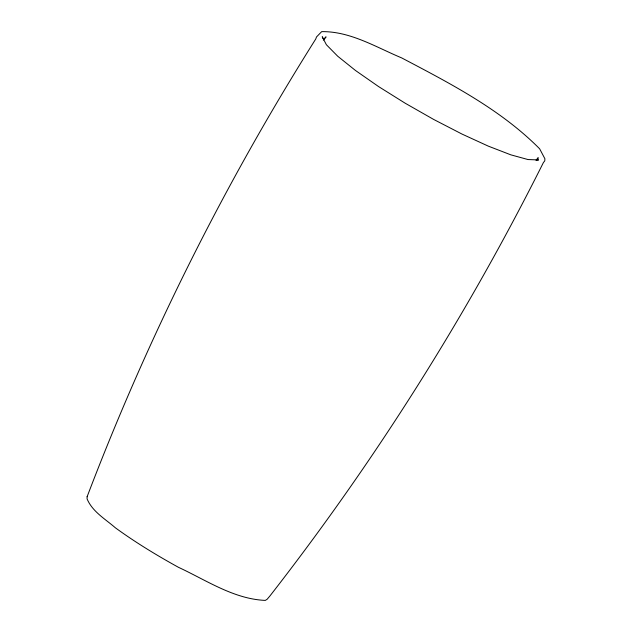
<?xml version="1.0" encoding="UTF-8"?>
<svg xmlns="http://www.w3.org/2000/svg" width="632" height="632" viewBox="0 0 632 632"><rect width="100%" height="100%" fill="white"/><g stroke="black" fill="none" stroke-linecap="round" stroke-linejoin="round"><path stroke-width="0.95" d="M537.8 159.035L538.172 157.668L535.991 160.244M323.489 39.682L326.049 36.861L323.323 40.077M536.497 160.157L538.59 159.935L527.997 159.548L510.861 154.848L488.362 146.158L462.024 134.079L433.647 119.432L405.159 103.206L378.505 86.521L355.508 70.5L337.725 56.24L326.373 44.714L322.225 36.711L323.118 38.631M87.105 496.744L87.082 498.893C92.43 511.715 105.347 519.054 115.38 527.807C135.477 542.414 156.728 555.323 178.469 567.315C206.222 580.168 233.88 599.096 265.306 600.4L267.131 599.278L269.904 595.992C375.06 460.997 466.827 315.589 543.409 162.558L544.752 160.891L544.918 158.782L539.633 148.797C500.591 109.391 450.284 83.487 401.66 57.899C375.993 47.203 350.318 31.213 321.672 31.639L316.498 36.964L315.771 38.963C224.7 183.525 147.896 337.061 87.105 496.744"/></g></svg>
